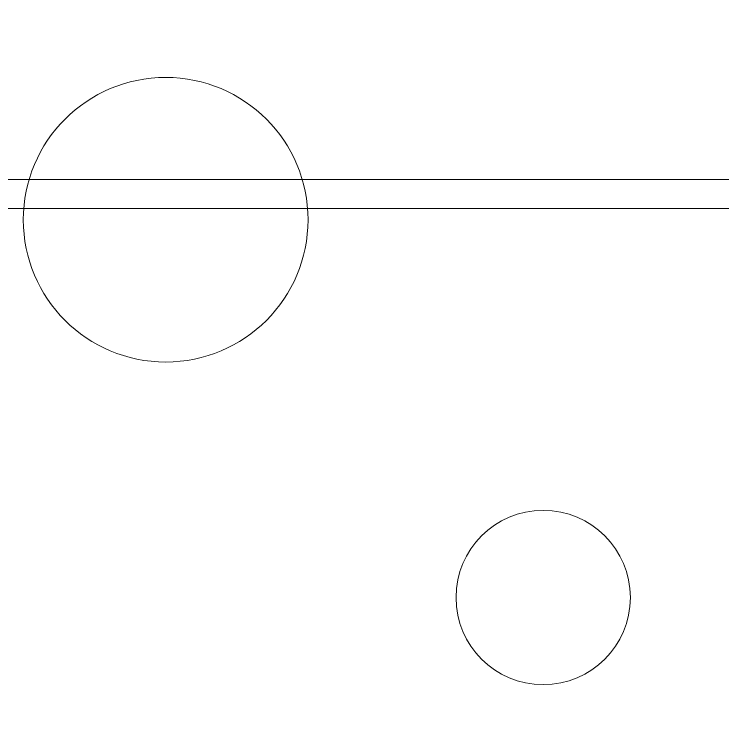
# Model space of a CAD drawing. Header units: millimetres. Extents: x -90 to 99, y -65 to 67.
# Drawn here: x -59.75 to -53.56, y -38.29 to -31.99 of the extents above; entities that cross this region are included whole.
import ezdxf

# ---------------------------------------------------------------- set-up
doc = ezdxf.new("R2010")
doc.units = ezdxf.units.MM
doc.header["$MEASUREMENT"] = 0
for name, color, linetype in [('BG_OUTLINE', 7, 'Continuous'), ('PG_SILKSCREEN_TOP', 7, 'Continuous'), ('PIN_TOP', 7, 'Continuous')]:
    doc.layers.add(name, color=color, linetype=linetype)

msp = doc.modelspace()

# ---------------------------------------------------------------- linework, layer by layer
at = {"layer": 'BG_OUTLINE', "color": 3, "lineweight": 9}
msp.add_open_spline([(-71.7269, -61.8795), (-71.7269, -61.8795), (-71.7343, 42.2681), (-71.7343, 42.2681), (-71.7343, 42.2681), (-71.7348, 43.0066), (-71.4419, 43.715), (-70.92, 44.2375), (-70.92, 44.2375), (-70.3982, 44.76), (-69.6866, 45.0538), (-68.9482, 45.0543), (-68.9482, 45.0543), (-68.9482, 45.0543), (75.2046, 45.0543), (75.2046, 45.0543), (75.2046, 45.0543), (76.8319, 45.0552), (78.1763, 43.7805), (78.2661, 42.1556), (78.2661, 42.1556), (78.2661, 42.1556), (78.2661, 31.2814), (78.2661, 31.2814), (78.2661, 31.2814), (78.2661, 31.2814), (72.2646, 31.2814), (72.2646, 31.2814), (72.2646, 31.2814), (72.2646, 31.2814), (72.2646, 26.9814), (72.2646, 26.9814), (72.2646, 26.9814), (72.2646, 26.9814), (78.2661, 26.9814), (78.2661, 26.9814), (78.2661, 26.9814), (78.2661, 26.9814), (78.2661, 18.6553), (78.2661, 18.6553), (78.2661, 18.6553), (78.2661, 18.6553), (72.2496, 18.6553), (72.2496, 18.6553), (72.2496, 18.6553), (72.2496, 18.6553), (72.2496, 14.3553), (72.2496, 14.3553), (72.2496, 14.3553), (72.2496, 14.3553), (78.2661, 14.3553), (78.2661, 14.3553), (78.2661, 14.3553), (78.2661, 14.3553), (78.2661, 9.255), (78.2661, 9.255), (78.2661, 9.255), (78.2661, 9.255), (72.2648, 9.255), (72.2648, 9.255), (72.2648, 9.255), (72.2648, 9.255), (72.2648, 4.955), (72.2648, 4.955), (72.2648, 4.955), (72.2648, 4.955), (78.2661, 4.955), (78.2661, 4.955), (78.2661, 4.955), (78.2661, 4.955), (78.2661, -3.3762), (78.2661, -3.3762), (78.2661, -3.3762), (78.2661, -3.3762), (72.2445, -3.3762), (72.2445, -3.3762), (72.2445, -3.3762), (72.2445, -3.3762), (72.2445, -7.6762), (72.2445, -7.6762), (72.2445, -7.6762), (72.2445, -7.6762), (78.2661, -7.6762), (78.2661, -7.6762), (78.2661, -7.6762), (78.2661, -7.6762), (78.2661, -12.7615), (78.2661, -12.7615), (78.2661, -12.7615), (78.2661, -12.7615), (72.2651, -12.7615), (72.2651, -12.7615), (72.2651, -12.7615), (72.2651, -12.7615), (72.2651, -17.0615), (72.2651, -17.0615), (72.2651, -17.0615), (72.2651, -17.0615), (78.2661, -17.0615), (78.2661, -17.0615), (78.2661, -17.0615), (78.2661, -17.0615), (78.2661, -25.4097), (78.2661, -25.4097), (78.2661, -25.4097), (78.2661, -25.4097), (72.2656, -25.4097), (72.2656, -25.4097), (72.2656, -25.4097), (72.2656, -25.4097), (72.2656, -29.7097), (72.2656, -29.7097), (72.2656, -29.7097), (72.2656, -29.7097), (78.2661, -29.7097), (78.2661, -29.7097), (78.2661, -29.7097), (78.2661, -29.7097), (78.2661, -34.793), (78.2661, -34.793), (78.2661, -34.793), (78.2661, -34.793), (72.2679, -34.793), (72.2679, -34.793), (72.2679, -34.793), (72.2679, -34.793), (72.2679, -39.0929), (72.2679, -39.0929), (72.2679, -39.0929), (72.2679, -39.0929), (78.2661, -39.0929), (78.2661, -39.0929), (78.2661, -39.0929), (78.2661, -39.0929), (78.2661, -47.4269), (78.2661, -47.4269), (78.2661, -47.4269), (78.2661, -47.4269), (72.2679, -47.4269), (72.2679, -47.4269), (72.2679, -47.4269), (72.2679, -47.4269), (72.2679, -51.7269), (72.2679, -51.7269), (72.2679, -51.7269), (72.2679, -51.7269), (78.2661, -51.7269), (78.2661, -51.7269), (78.2661, -51.7269), (78.2661, -51.7269), (78.2661, -51.8138), (78.2661, -51.8138), (78.2661, -51.8138), (78.2661, -51.8138), (78.2656, -61.8468), (78.2656, -61.8468), (78.2656, -61.8468), (78.2661, -62.6669), (77.9407, -63.4536), (77.3612, -64.0339), (77.3612, -64.0339), (76.7817, -64.6142), (75.9915, -64.9405), (75.1713, -64.941), (75.1713, -64.941), (75.1713, -64.941), (-68.6609, -64.9456), (-68.6609, -64.9456), (-68.6609, -64.9456), (-69.4735, -64.9461), (-70.2531, -64.6237), (-70.8281, -64.0495), (-70.8281, -64.0495), (-71.4031, -63.4752), (-71.7264, -62.6922), (-71.7269, -61.8795)], degree=3, knots=[0, 0, 0, 0, 0.022727, 0.022727, 0.022727, 0.022727, 0.045455, 0.045455, 0.045455, 0.045455, 0.068182, 0.068182, 0.068182, 0.068182, 0.090909, 0.090909, 0.090909, 0.090909, 0.113636, 0.113636, 0.113636, 0.113636, 0.136364, 0.136364, 0.136364, 0.136364, 0.159091, 0.159091, 0.159091, 0.159091, 0.181818, 0.181818, 0.181818, 0.181818, 0.204545, 0.204545, 0.204545, 0.204545, 0.227273, 0.227273, 0.227273, 0.227273, 0.25, 0.25, 0.25, 0.25, 0.272727, 0.272727, 0.272727, 0.272727, 0.295455, 0.295455, 0.295455, 0.295455, 0.318182, 0.318182, 0.318182, 0.318182, 0.340909, 0.340909, 0.340909, 0.340909, 0.363636, 0.363636, 0.363636, 0.363636, 0.386364, 0.386364, 0.386364, 0.386364, 0.409091, 0.409091, 0.409091, 0.409091, 0.431818, 0.431818, 0.431818, 0.431818, 0.454545, 0.454545, 0.454545, 0.454545, 0.477273, 0.477273, 0.477273, 0.477273, 0.5, 0.5, 0.5, 0.5, 0.522727, 0.522727, 0.522727, 0.522727, 0.545455, 0.545455, 0.545455, 0.545455, 0.568182, 0.568182, 0.568182, 0.568182, 0.590909, 0.590909, 0.590909, 0.590909, 0.613636, 0.613636, 0.613636, 0.613636, 0.636364, 0.636364, 0.636364, 0.636364, 0.659091, 0.659091, 0.659091, 0.659091, 0.681818, 0.681818, 0.681818, 0.681818, 0.704545, 0.704545, 0.704545, 0.704545, 0.727273, 0.727273, 0.727273, 0.727273, 0.75, 0.75, 0.75, 0.75, 0.772727, 0.772727, 0.772727, 0.772727, 0.795455, 0.795455, 0.795455, 0.795455, 0.818182, 0.818182, 0.818182, 0.818182, 0.840909, 0.840909, 0.840909, 0.840909, 0.863636, 0.863636, 0.863636, 0.863636, 0.886364, 0.886364, 0.886364, 0.886364, 0.909091, 0.909091, 0.909091, 0.909091, 0.931818, 0.931818, 0.931818, 0.931818, 0.954545, 0.954545, 0.954545, 0.954545, 0.977273, 0.977273, 0.977273, 0.977273, 1, 1, 1, 1], dxfattribs=at)
at = {"layer": 'PG_SILKSCREEN_TOP', "color": 6, "lineweight": 9}
msp.add_open_spline([(-51.3177, -33.4343), (-51.3177, -33.4343), (-51.3177, -33.6883), (-51.3177, -33.6883), (-51.3177, -33.6883), (-51.3177, -33.6883), (-72.2728, -33.6883), (-72.2728, -33.6883), (-72.2728, -33.6883), (-72.2728, -33.6883), (-72.2728, -33.4343), (-72.2728, -33.4343), (-72.2728, -33.4343), (-72.2728, -33.4343), (-51.3177, -33.4343), (-51.3177, -33.4343)], degree=3, knots=[0, 0, 0, 0, 0.25, 0.25, 0.25, 0.25, 0.5, 0.5, 0.5, 0.5, 0.75, 0.75, 0.75, 0.75, 1, 1, 1, 1], dxfattribs=at)
at = {"layer": 'PIN_TOP', "lineweight": 9}
for points in [[(-57.183, -33.7871), (-57.183, -33.0998), (-57.7403, -32.5425), (-58.4277, -32.5425), (-58.4277, -32.5425), (-59.1151, -32.5425), (-59.6723, -33.0998), (-59.6723, -33.7871), (-59.6723, -33.7871), (-59.6723, -34.4745), (-59.1151, -35.0317), (-58.4277, -35.0317), (-58.4277, -35.0317), (-57.7403, -35.0317), (-57.183, -34.4745), (-57.183, -33.7871)], [(-54.3657, -37.0919), (-54.3657, -36.6711), (-54.7068, -36.3299), (-55.1277, -36.3299), (-55.1277, -36.3299), (-55.5485, -36.3299), (-55.8897, -36.6711), (-55.8897, -37.0919), (-55.8897, -37.0919), (-55.8897, -37.5128), (-55.5485, -37.8539), (-55.1277, -37.8539), (-55.1277, -37.8539), (-54.7068, -37.8539), (-54.3657, -37.5128), (-54.3657, -37.0919)]]:
    msp.add_open_spline(points, degree=3, knots=[0, 0, 0, 0, 0.25, 0.25, 0.25, 0.25, 0.5, 0.5, 0.5, 0.5, 0.75, 0.75, 0.75, 0.75, 1, 1, 1, 1], dxfattribs=at)

doc.saveas('drawing.dxf')
